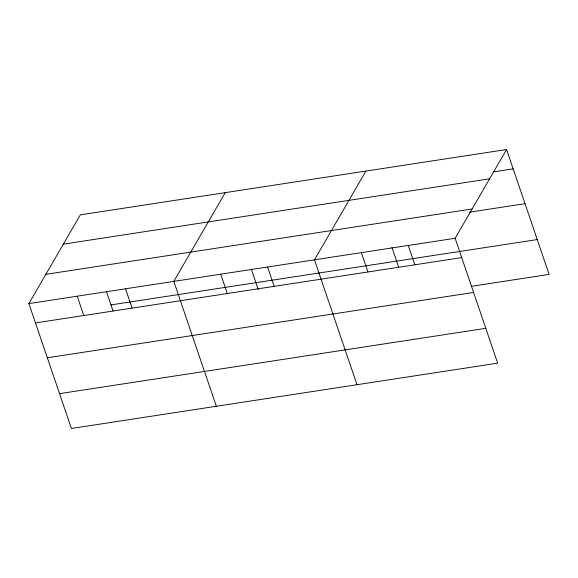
<?xml version="1.0" encoding="UTF-8"?>
<svg xmlns="http://www.w3.org/2000/svg" width="578" height="578" viewBox="0 0 578 578"><rect width="100%" height="100%" fill="white"/><g stroke="black" fill="none" stroke-linecap="round" stroke-linejoin="round"><path stroke-width="0.87" d="M506.581 149.514L455.146 238.266L497.658 363.157L71.412 428.486L28.9 303.602L80.342 214.843L506.581 149.514L549.1 274.398L471.251 286.334M225.261 192.633L173.819 281.385L216.338 406.276M365.925 171.074L314.483 259.825L357.002 384.717M493.706 171.825L513.163 168.841M63.363 244.133L489.609 178.804M45.879 274.312L472.118 208.976M469.293 212.22L525.026 203.673M28.9 303.602L455.146 238.266M110.998 304.895L537.244 239.567M35.482 322.929L461.721 257.6M47.338 357.768L473.584 292.432M59.556 393.654L485.802 328.326M408.256 245.455L414.838 264.782M391.927 247.456L398.603 267.072M361.373 252.644L367.948 271.971M267.592 267.014L274.174 286.341M251.264 269.016L258.236 289.484M220.709 274.203L227.291 293.53M125.513 288.79L132.095 308.125M106.345 291.225L113.021 310.848M77.206 296.196L83.788 315.523"/></g></svg>
